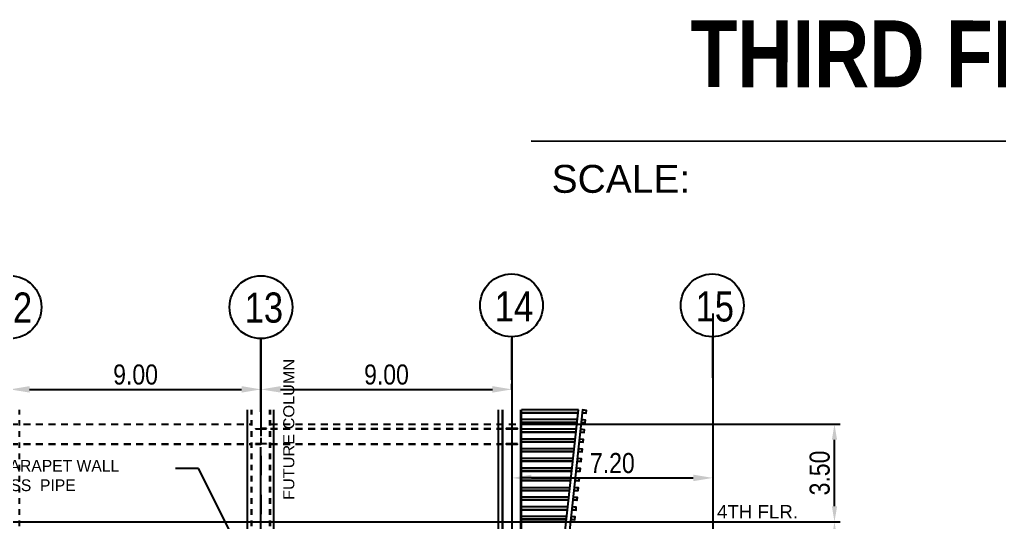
# Model space of a CAD drawing. Header units: millimetres. Extents: x 2148 to 2681, y 758 to 986.
# Drawn here: x 2229.73 to 2247.3, y 791.89 to 800.91 of the extents above; entities that cross this region are included whole.
import ezdxf

# ---------------------------------------------------------------- set-up
doc = ezdxf.new("R2010")
doc.units = ezdxf.units.MM
for name, pattern in [('CENTER2', [28.575, 19.05, -3.175, 3.175, -3.175]), ('HIDDEN', [0.375, 0.25, -0.125]), ('PHANTOMX2', [5, 2.5, -0.5, 0.5, -0.5, 0.5, -0.5])]:
    doc.linetypes.add(name, pattern=pattern)
for name, color, linetype in [('4CO', 4, 'Continuous'), ('D', 1, 'Continuous'), ('grid', 241, 'PHANTOMX2'), ('HATCH', 8, 'Continuous'), ('L1', 1, 'Continuous'), ('Layer1', 5, 'Continuous'), ('Layer2', 8, 'Continuous'), ('S_GRID LINES', 252, 'Continuous'), ('TEXT', 6, 'Continuous')]:
    doc.layers.add(name, color=color, linetype=linetype)
doc.styles.add('ARIAL', font='arial.ttf')
doc.styles.add('ARIALNW', font='ARIALN.TTF')
doc.styles.add('MMTX$0$ESMX$0$X-OPTA1D', font='x-opta1d')
doc.styles.add('ROMANT', font='romant__.ttf')
doc.styles.add('SWISS', font='swissl.ttf')
doc.dimstyles.new('DIM 200', dxfattribs={"dimtxt": 0.36, "dimasz": 0.35, "dimexe": 0.1, "dimexo": 0, "dimgap": 0.08, "dimtad": 1, "dimlfac": 2, "dimrnd": 0.005, "dimzin": 1, "dimdsep": 46, "dimtxsty": 'ARIALNW', "dimcen": 0.09, "dimclrd": 6, "dimclre": 6, "dimclrt": 13, "dimadec": 0, "dimazin": 0, "dimtfac": 1, "dimtofl": 0, "dimtmove": 2, "dimatfit": 3, "dimfxl": 1, "dimtolj": 1, "dimtzin": 0, "dimarcsym": 0})

# ---------------------------------------------------------------- blocks, each defined once
blk = doc.blocks.new('*D2231')
at = {"layer": 'D', "color": 6, "lineweight": -2, "ltscale": 0.5, "transparency": 16777216}
for p, q in [((2238.826, 791.902), (2244.439, 791.902)), ((2244.339, 790.432), (2244.339, 791.622)), ((2238.319, 790.152), (2244.439, 790.152))]:
    blk.add_line(p, q, dxfattribs=at)
at = {"layer": 'D', "color": 6, "ltscale": 0.5, "transparency": 16777216}
for points in [[(2244.292, 791.622), (2244.386, 791.622), (2244.339, 791.902)], [(2244.292, 790.432), (2244.386, 790.432), (2244.339, 790.152)]]:
    blk.add_solid(points, dxfattribs=at)
at = {"layer": 'Defpoints', "color": 0, "ltscale": 0.5, "transparency": 16777216}
for p in [(2238.826, 791.902), (2244.339, 791.902), (2238.319, 790.152, 0)]:
    blk.add_point(p, dxfattribs=at)
at = {"layer": 'D', "color": 13, "ltscale": 0.5, "transparency": 16777216, "insert": (2244.075, 791.027), "char_height": 0.36, "attachment_point": 5, "rotation": 90, "style": 'ARIALNW'}
blk.add_mtext('\\A1;3.50', dxfattribs=at)
blk = doc.blocks.new('*D2232')
at = {"layer": 'D', "color": 6, "lineweight": -2, "ltscale": 0.5, "transparency": 16777216}
for p, q in [((2238.826, 793.653), (2244.439, 793.653)), ((2244.339, 792.182), (2244.339, 793.373)), ((2238.826, 791.902), (2244.439, 791.902))]:
    blk.add_line(p, q, dxfattribs=at)
at = {"layer": 'D', "color": 6, "ltscale": 0.5, "transparency": 16777216}
for points in [[(2244.292, 793.373), (2244.386, 793.373), (2244.339, 793.653)], [(2244.292, 792.182), (2244.386, 792.182), (2244.339, 791.902)]]:
    blk.add_solid(points, dxfattribs=at)
at = {"layer": 'Defpoints', "color": 0, "ltscale": 0.5, "transparency": 16777216}
for p in [(2238.826, 793.653, 0), (2244.339, 793.653), (2238.826, 791.902)]:
    blk.add_point(p, dxfattribs=at)
at = {"layer": 'D', "color": 13, "ltscale": 0.5, "transparency": 16777216, "insert": (2244.075, 792.778), "char_height": 0.36, "attachment_point": 5, "rotation": 90, "style": 'ARIALNW'}
blk.add_mtext('\\A1;3.50', dxfattribs=at)
blk = doc.blocks.new('*D2236')
at = {"color": 6, "lineweight": -2, "transparency": 16777216}
for p, q in [((2229.557, 794.277), (2229.557, 794.377)), ((2229.907, 794.277), (2233.707, 794.277)), ((2234.057, 794.277), (2234.057, 794.377))]:
    blk.add_line(p, q, dxfattribs=at)
at = {"color": 6, "transparency": 16777216}
for points in [[(2229.907, 794.335), (2229.907, 794.219), (2229.557, 794.277)], [(2233.707, 794.335), (2233.707, 794.219), (2234.057, 794.277)]]:
    blk.add_solid(points, dxfattribs=at)
at = {"layer": 'Defpoints', "color": 0, "transparency": 16777216}
for p in [(2229.557, 794.277, 0), (2234.057, 794.277, 0), (2234.057, 794.277)]:
    blk.add_point(p, dxfattribs=at)
at = {"color": 13, "transparency": 16777216, "insert": (2231.807, 794.541), "char_height": 0.36, "attachment_point": 5, "style": 'ARIALNW'}
blk.add_mtext('\\A1;9.00', dxfattribs=at)
blk = doc.blocks.new('*D2237')
at = {"color": 6, "lineweight": -2, "transparency": 16777216}
for p, q in [((2234.057, 794.277), (2234.057, 794.377)), ((2234.407, 794.277), (2238.206, 794.277)), ((2238.556, 794.277), (2238.556, 794.377))]:
    blk.add_line(p, q, dxfattribs=at)
at = {"color": 6, "transparency": 16777216}
for points in [[(2234.407, 794.335), (2234.407, 794.219), (2234.057, 794.277)], [(2238.206, 794.335), (2238.206, 794.219), (2238.556, 794.277)]]:
    blk.add_solid(points, dxfattribs=at)
at = {"layer": 'Defpoints', "color": 0, "transparency": 16777216}
for p in [(2234.057, 794.277, 0), (2238.556, 794.277, 0), (2238.556, 794.277)]:
    blk.add_point(p, dxfattribs=at)
at = {"color": 13, "transparency": 16777216, "insert": (2236.306, 794.541), "char_height": 0.36, "attachment_point": 5, "style": 'ARIALNW'}
blk.add_mtext('\\A1;9.00', dxfattribs=at)
blk = doc.blocks.new('*D2246')
at = {"layer": 'D', "color": 6, "lineweight": -2, "transparency": 16777216}
for p, q in [((2242.156, 795.64), (2242.156, 792.59)), ((2238.556, 793.52), (2238.556, 792.59)), ((2238.906, 792.69), (2241.806, 792.69))]:
    blk.add_line(p, q, dxfattribs=at)
at = {"layer": 'D', "color": 6, "transparency": 16777216}
for points in [[(2238.906, 792.748), (2238.906, 792.631), (2238.556, 792.69)], [(2241.806, 792.748), (2241.806, 792.631), (2242.156, 792.69)]]:
    blk.add_solid(points, dxfattribs=at)
at = {"layer": 'Defpoints', "color": 0, "transparency": 16777216}
for p in [(2242.156, 795.64, 0), (2238.556, 793.52, 0), (2242.156, 792.69)]:
    blk.add_point(p, dxfattribs=at)
at = {"layer": 'D', "color": 13, "transparency": 16777216, "insert": (2240.356, 792.954), "char_height": 0.36, "attachment_point": 5, "style": 'ARIALNW'}
blk.add_mtext('\\A1;7.20', dxfattribs=at)

msp = doc.modelspace()

# ---------------------------------------------------------------- hatches: boundary and pattern name
at = {"layer": 'HATCH', "ltscale": 0.5}
h = msp.add_hatch(dxfattribs=at)
h.set_pattern_fill('ANSI31', color=256, scale=0.01, style=0)
h.set_pattern_definition([(45, (81980.822166, 3542.1316403), (-0.000883883476483, 0.000883883476483), [])])
edge = h.paths.add_edge_path()
edge.add_line((2238.6563637, 793.3030339), (2238.5620563, 793.3030339))
edge.add_arc((2238.5620563, 793.3069336), 0.0038997, 174.09726714, 270, ccw=False)
edge.add_line((2238.5581772, 793.3073346), (2238.5581772, 793.5637332))
edge.add_arc((2238.5620563, 793.5641342), 0.0038997, 89.63455467, 185.90273286, ccw=False)
edge.add_line((2238.5620812, 793.5680339), (2238.6563637, 793.5680339))
edge.add_line((2238.6563637, 793.5680339), (2238.6563637, 793.5780339))
edge.add_line((2238.6563637, 793.5780339), (2238.4542607, 793.5780339))
edge.add_line((2238.4542607, 793.5780339), (2238.4542607, 793.5680339))
edge.add_line((2238.4542607, 793.5680339), (2238.5482689, 793.5680339))
edge.add_arc((2238.5482938, 793.5641342), 0.0038997, -4.29209329, 90.36544533, ccw=False)
edge.add_line((2238.5521826, 793.5638423), (2238.5521826, 793.3072254))
edge.add_arc((2238.5482938, 793.3069336), 0.0038997, -90, 4.29209328, ccw=False)
edge.add_line((2238.5482938, 793.3030339), (2238.4542607, 793.3030339))
edge.add_line((2238.4542607, 793.3030339), (2238.4542607, 793.2930339))
edge.add_line((2238.4542607, 793.2930339), (2238.6563637, 793.2930339))
edge.add_line((2238.6563637, 793.2930339), (2238.6563637, 793.3030339))

# ---------------------------------------------------------------- linework, layer by layer
msp.add_line((2238.8980961, 798.7318369, 0), (2259.0862659, 798.7189279, 0))
for centre in [(2229.5558807, 795.7506081, 0.0000001), (2234.0557354, 795.7506081, 0), (2238.5472021, 795.7832828, 0), (2242.1472021, 795.7832828, 0)]:
    msp.add_circle(centre, 0.5634965)
at = {"layer": 'D', "color": 3, "ltscale": 0.5}
for p, q in [((2238.3842455, 789.0592419, 0.0000001), (2238.3842455, 793.9083459, 0.0000001)), ((2238.3942455, 789.0592419, 0.0000001), (2238.3942455, 793.9083459, 0.0000001)), ((2238.7172252, 785.4021405, 0.0000001), (2238.7172252, 793.9083459, 0.0000001)), ((2238.7272252, 785.4021405, 0.0000001), (2238.7272252, 793.9083459, 0.0000001))]:
    msp.add_line(p, q, dxfattribs=at)
at = {"layer": 'D', "color": 1, "linetype": 'HIDDEN', "ltscale": 0.5}
for p, q in [((2225.2952683, 793.6530339, 0.0000001), (2233.8842908, 793.6530339, 0.0000001)), ((2234.2272252, 793.5780339, 0.0000001), (2238.3842455, 793.5780339, 0.0000001)), ((2234.2272705, 793.6530339, 0.0000001), (2238.826382, 793.6530339, 0.0000001)), ((2234.2272252, 793.5680339, 0.0000001), (2238.3842455, 793.5680339, 0.0000001)), ((2225.2952683, 793.3030339, 0), (2233.8845568, 793.3030339, 0.0000001)), ((2225.2952683, 793.2930339, 0), (2233.8845568, 793.2930339, 0.0000001)), ((2234.2272252, 793.3030339, 0.0000001), (2238.3842455, 793.3030339, 0.0000001)), ((2234.2272252, 793.2930339, 0.0000001), (2238.3842455, 793.2930339, 0.0000001))]:
    msp.add_line(p, q, dxfattribs=at)
at = {"layer": 'D', "color": 3, "linetype": 'HIDDEN', "ltscale": 0.1}
for p, q in [((2234.1569192, 793.5780339, 0), (2233.9548161, 793.5780339, 0)), ((2233.9548161, 793.5780339, 0), (2233.9548161, 793.5680339, 0)), ((2234.1569192, 793.5680339, 0), (2234.1569192, 793.5780339, 0)), ((2233.9548161, 793.5680339, 0), (2234.0488244, 793.5680339, 0)), ((2234.052738, 793.5638423, 0), (2234.052738, 793.3072254, 0)), ((2234.0587327, 793.3073346, 0), (2234.0587327, 793.5637332, 0)), ((2234.0626366, 793.5680339, 0), (2234.1569192, 793.5680339, 0)), ((2234.0488492, 793.3030339, 0), (2233.9548161, 793.3030339, 0)), ((2233.9548161, 793.3030339, 0), (2233.9548161, 793.2930339, 0)), ((2233.9548161, 793.2930339, 0), (2234.1569192, 793.2930339, 0)), ((2234.1569192, 793.3030339, 0), (2234.0626117, 793.3030339, 0)), ((2234.1569192, 793.2930339, 0), (2234.1569192, 793.3030339, 0))]:
    msp.add_line(p, q, dxfattribs=at)
at = {"layer": 'D', "ltscale": 0.5}
for p, q in [((2225.2952683, 791.9021405, 0.0000001), (2229.7275366, 791.9021405, 0.0000001)), ((2225.2952683, 791.9021405, 0.0000001), (2238.319263, 791.9021405, 0.0000001)), ((2229.7952683, 791.9021405, 0.0000001), (2233.8152683, 791.9021405, 0.0000001)), ((2234.2952683, 791.9021405, 0.0000001), (2238.826382, 791.9021405, 0.0000001))]:
    msp.add_line(p, q, dxfattribs=at)
at = {"layer": 'D', "color": 3, "ltscale": 0.5, "elevation": 0}
msp.add_lwpolyline([(2238.6563637, 793.3030339), (2238.5620563, 793.3030339, -0.4447202436), (2238.5581772, 793.3073346), (2238.5581772, 793.5637332, -0.4466315217), (2238.5620812, 793.5680339), (2238.6563637, 793.5680339), (2238.6563637, 793.5780339), (2238.4542607, 793.5780339), (2238.4542607, 793.5680339), (2238.5482689, 793.5680339, -0.4382281274), (2238.5521826, 793.5638423), (2238.5521826, 793.3072254, -0.4363286722), (2238.5482938, 793.3030339), (2238.4542607, 793.3030339), (2238.4542607, 793.2930339), (2238.6563637, 793.2930339)], format="xyb", close=True, dxfattribs=at)
at = {"layer": 'D', "color": 3, "linetype": 'HIDDEN', "ltscale": 0.1}
for centre, start, end in [((2234.0488492, 793.5641342, 0), 355.70790671, 90.36544533), ((2234.0626117, 793.5641342, 0), 89.63455467, 185.90273286), ((2234.0488492, 793.3069336, 0), 270, 4.29209329), ((2234.0626117, 793.3069336, 0), 174.09726714, 270)]:
    msp.add_arc(centre, 0.0038997, start, end, dxfattribs=at)
at = {"layer": 'grid', "ltscale": 0.7}
for p, q in [((2234.0558034, 794.4502883, 0.0000001), (2234.0557354, 795.1871127, 0.0000001)), ((2234.0557354, 795.1871116, 0.0000001), (2234.0557354, 790.0771405, 0.0000001)), ((2238.5558057, 794.4502883, 0.0000001), (2238.5557376, 795.1871127, 0.0000001)), ((2242.1558057, 794.4830265, 0), (2242.1557376, 795.2198509, 0))]:
    msp.add_line(p, q, dxfattribs=at)
at = {"layer": 'HATCH', "linetype": 'ByBlock', "ltscale": 0.5}
for p, q in [((2233.815891, 785.4021405, 0.0000001), (2233.815891, 793.9083459, 0.0000001)), ((2234.2843997, 785.3902354, 0.0000001), (2234.2843997, 793.9083459, 0.0000001)), ((2238.3155797, 785.4021405, 0), (2238.3155797, 793.9083459, 0)), ((2239.7490752, 793.9083459, -0.0000019), (2238.7272252, 793.9083459, 0.0000002)), ((2239.7435722, 793.8586251, -0.0000019), (2238.7272252, 793.8586251, 0.0000002)), ((2239.7427312, 793.8510264, -0.0000018), (2238.7272252, 793.8510264, 0.0000004)), ((2239.7251194, 793.7347101, -0.0000018), (2238.7272252, 793.7347101, 0.0000003)), ((2239.7196163, 793.6849893, -0.0000018), (2238.7272252, 793.6849893, 0.0000002)), ((2239.7187753, 793.6773906, -0.0000017), (2238.7272252, 793.6773906, 0.0000004)), ((2239.7059015, 793.5610743, -0.0000018), (2238.7272252, 793.5610743, 0.0000003)), ((2239.7003985, 793.5113536, -0.0000018), (2238.7272252, 793.5113536, 0.0000003)), ((2239.6995575, 793.5037548, -0.0000016), (2238.7272252, 793.5037548, 0.0000004)), ((2239.6866837, 793.3874385, -0.0000017), (2238.7272252, 793.3874385, 0.0000003)), ((2239.6811807, 793.3377178, -0.0000017), (2238.7272252, 793.3377178, 0.0000003)), ((2239.6803396, 793.330119, -0.0000016), (2238.7272252, 793.330119, 0.0000005)), ((2239.6674659, 793.2138028, -0.0000016), (2238.7272252, 793.2138028, 0.0000003)), ((2239.6619628, 793.164082, -0.0000016), (2238.7272252, 793.164082, 0.0000003)), ((2239.6611218, 793.1564832, -0.0000015), (2238.7272252, 793.1564832, 0.0000005)), ((2239.648248, 793.040167, -0.0000016), (2238.7272252, 793.040167, 0.0000004)), ((2239.642745, 792.9904462, -0.0000016), (2238.7272252, 792.9904462, 0.0000004)), ((2239.6419039, 792.9828474, -0.0000014), (2238.7272252, 792.9828474, 0.0000005)), ((2239.6287, 792.8635479, -0.0000015), (2238.7272252, 792.8635479, 0.0000004)), ((2239.6231969, 792.8138272, -0.0000015), (2238.7272252, 792.8138272, 0.0000004)), ((2239.6223559, 792.8062284, -0.0000013), (2238.7272252, 792.8062284, 0.0000005)), ((2239.6098123, 792.6928954, -0.0000014), (2238.7272252, 792.6928954, 0.0000004)), ((2239.6043093, 792.6431746, -0.0000014), (2238.7272252, 792.6431746, 0.0000004)), ((2239.6034682, 792.6355759, -0.0000013), (2238.7272252, 792.6355759, 0.0000006)), ((2239.5898711, 792.5127237, -0.0000014), (2238.7272252, 792.5127237, 0.0000005)), ((2239.584368, 792.4630029, -0.0000014), (2238.7272252, 792.4630029, 0.0000004)), ((2239.583527, 792.4554041, -0.0000012), (2238.7272252, 792.4554041, 0.0000006)), ((2239.5713766, 792.3456238, -0.0000013), (2238.7272252, 792.3456238, 0.0000005)), ((2239.5658736, 792.2959031, -0.0000013), (2238.7272252, 792.2959031, 0.0000005)), ((2239.5650325, 792.2883043, -0.0000011), (2238.7272252, 792.2883043, 0.0000006)), ((2239.5518286, 792.1690048, -0.0000012), (2238.7272252, 792.1690048, 0.0000005)), ((2239.5463255, 792.1192841, -0.0000012), (2238.7272252, 792.1192841, 0.0000005)), ((2239.5454845, 792.1116853, -0.0000011), (2238.7272252, 792.1116853, 0.0000007)), ((2239.5329409, 791.9983523, -0.0000011), (2238.7272252, 791.9983523, 0.0000005)), ((2239.5274379, 791.9486315, -0.0000011), (2238.7272252, 791.9486315, 0.0000005)), ((2239.5265969, 791.9410327, -0.000001), (2238.7272252, 791.9410327, 0.0000007))]:
    msp.add_line(p, q, dxfattribs=at)
at = {"layer": 'L1', "ltscale": 0.5, "extrusion": (3.45999e-10, 6.53852e-09, 1)}
for points, elevation in [([(2239.8175884, 793.8612918), (2239.886203, 793.8540096), (2239.8908467, 793.8977639), (2239.8222321, 793.905046)], 0.0000039), ([(2239.7991602, 793.687656), (2239.8677749, 793.6803738), (2239.8724186, 793.7241281), (2239.8038039, 793.7314102)], 0.000004), ([(2239.780732, 793.5140202), (2239.8493467, 793.506738), (2239.8539904, 793.5504923), (2239.7853757, 793.5577745)], 0.000004), ([(2239.7623039, 793.3403844), (2239.8309185, 793.3331022), (2239.8355622, 793.3768565), (2239.7669475, 793.3841387)], 0.0000041), ([(2239.7438757, 793.1667486), (2239.8124903, 793.1594665), (2239.817134, 793.2032207), (2239.7485194, 793.2105029)], 0.0000042), ([(2239.7254475, 792.9931128), (2239.7940621, 792.9858307), (2239.7987058, 793.029585), (2239.7300912, 793.0368671)], 0.0000042), ([(2239.7070193, 792.8194771), (2239.775634, 792.8121949), (2239.7802777, 792.8559492), (2239.711663, 792.8632313)], 0.0000043), ([(2239.6885911, 792.6458413), (2239.7572058, 792.6385591), (2239.7618495, 792.6823134), (2239.6932348, 792.6895955)], 0.0000044), ([(2239.6517348, 792.2985697), (2239.7203494, 792.2912876), (2239.7249931, 792.3350418), (2239.6563785, 792.342324)], 0.0000045), ([(2239.670163, 792.4722055), (2239.7387776, 792.4649233), (2239.7434213, 792.5086776), (2239.6748066, 792.5159598)], 0.0000044), ([(2239.6333066, 792.1249339), (2239.7019212, 792.1176518), (2239.7065649, 792.161406), (2239.6379503, 792.1686882)], 0.0000046), ([(2239.6148784, 791.9512981), (2239.6834931, 791.944016), (2239.6881368, 791.9877703), (2239.6195221, 791.9950524)], 0.0000046)]:
    msp.add_lwpolyline(points, close=True, dxfattribs=dict(at, elevation=elevation))
at = {"layer": 'Layer1', "ltscale": 0.05}
for p, q in [((2239.7443372, 793.9083459, 0.0000001), (2239.1266146, 788.3271405, 0.0000001)), ((2239.8195655, 793.9083459, 0.0000001), (2239.2272252, 788.3271405, 0.0000001)), ((2239.8858864, 793.8510264, -0.0000021), (2239.8134821, 793.8510264, -0.0000019)), ((2239.8674582, 793.6773906, -0.000002), (2239.7950539, 793.6773906, -0.0000019)), ((2239.8490301, 793.5037548, -0.0000019), (2239.7766257, 793.5037548, -0.0000018)), ((2239.8306019, 793.330119, -0.0000019), (2239.7581975, 793.330119, -0.0000017)), ((2239.8121737, 793.1564832, -0.0000018), (2239.7397693, 793.1564832, -0.0000016)), ((2239.7937455, 792.9828474, -0.0000017), (2239.7213412, 792.9828474, -0.0000016)), ((2239.7750007, 792.8062284, -0.0000017), (2239.7025964, 792.8062284, -0.0000015)), ((2239.7568892, 792.6355759, -0.0000016), (2239.6844848, 792.6355759, -0.0000014)), ((2239.7377673, 792.4554041, -0.0000015), (2239.665363, 792.4554041, -0.0000014)), ((2239.7200328, 792.2883043, -0.0000015), (2239.6476284, 792.2883043, -0.0000013)), ((2239.701288, 792.1116853, -0.0000014), (2239.6288836, 792.1116853, -0.0000012)), ((2239.6831764, 791.9410327, -0.0000013), (2239.6107721, 791.9410327, -0.0000012))]:
    msp.add_line(p, q, dxfattribs=at)
at = {"layer": 'Layer1', "ltscale": 0.05, "extrusion": (3.45999e-10, 6.53852e-09, 1)}
for points, elevation in [([(2239.8142885, 793.8586251), (2239.8888697, 793.8507097), (2239.8941466, 793.9004305), (2239.8195655, 793.9083459)], 0.0000039), ([(2239.7958604, 793.6849893), (2239.8704415, 793.677074), (2239.8757184, 793.7267947), (2239.8011373, 793.7347101)], 0.000004), ([(2239.7774322, 793.5113536), (2239.8520133, 793.5034382), (2239.8572902, 793.5531589), (2239.7827091, 793.5610743)], 0.000004), ([(2239.759004, 793.3377178), (2239.8335851, 793.3298024), (2239.8388621, 793.3795231), (2239.7642809, 793.3874385)], 0.0000041), ([(2239.7405758, 793.164082), (2239.815157, 793.1561666), (2239.8204339, 793.2058874), (2239.7458527, 793.2138028)], 0.0000042), ([(2239.7221476, 792.9904462), (2239.7967288, 792.9825308), (2239.8020057, 793.0322516), (2239.7274246, 793.040167)], 0.0000042), ([(2239.6852913, 792.6431746), (2239.7598724, 792.6352593), (2239.7651493, 792.68498), (2239.6905682, 792.6928954)], 0.0000044), ([(2239.7037195, 792.8168104), (2239.7783006, 792.808895), (2239.7835775, 792.8586158), (2239.7089964, 792.8665312)], 0.0000043), ([(2239.6668631, 792.4695389), (2239.7414442, 792.4616235), (2239.7467212, 792.5113442), (2239.67214, 792.5192596)], 0.0000044), ([(2239.6484349, 792.2959031), (2239.7230161, 792.2879877), (2239.728293, 792.3377085), (2239.6537118, 792.3456238)], 0.0000045), ([(2239.6300067, 792.1222673), (2239.7045879, 792.1143519), (2239.7098648, 792.1640727), (2239.6352837, 792.1719881)], 0.0000046), ([(2239.6115786, 791.9486315), (2239.6861597, 791.9407161), (2239.6914366, 791.9904369), (2239.6168555, 791.9983523)], 0.0000046)]:
    msp.add_lwpolyline(points, close=True, dxfattribs=dict(at, elevation=elevation))
at = {"layer": 'Layer2', "color": 3, "linetype": 'HIDDEN', "ltscale": 0.4}
for p, q in [((2229.7275819, 791.8271402, 0.0000001), (2229.7275819, 793.9083459, 0.0000001)), ((2233.8842908, 791.8271405, 0.0000001), (2233.8842908, 793.9083459, 0.0000001)), ((2233.8940584, 791.8271405, 0.0000001), (2233.8940584, 793.9083459, 0.0000001)), ((2234.2172705, 791.8271402, 0.0000001), (2234.2172705, 793.9083459, 0.0000001)), ((2234.2272705, 791.8271402, 0.0000001), (2234.2272705, 793.9083459, 0.0000001))]:
    msp.add_line(p, q, dxfattribs=at)
at = {"layer": 'S_GRID LINES', "linetype": 'CENTER2', "ltscale": 0.2}
for p, q in [((2234.0557354, 789.4304952, 0.0000001), (2234.0557354, 795.1871116, 0.0000001)), ((2238.5557376, 795.2198509, 0.0000001), (2238.5557376, 784.5271405, 0.0000001)), ((2242.1557376, 795.2198509, 0.0000001), (2242.1557376, 784.5271405, 0.0000001))]:
    msp.add_line(p, q, dxfattribs=at)

# ---------------------------------------------------------------- texts
at = {"color": 2, "style": 'MMTX$0$ESMX$0$X-OPTA1D', "text_generation_flag": 6, "width": 1.1}
msp.add_text('FUTURE COLUMN', height=0.19845, rotation=270, dxfattribs=at).set_placement((2234.653294, 792.2948735, 0))
at = {"color": 0, "insert": (2239.267681, 798.301392, 0), "char_height": 0.5, "width": 19.742788118, "attachment_point": 1, "style": 'ARIAL'}
msp.add_mtext('{\\fArial|b0|i0|c204|p34;SCALE:        }          {\\fArial|b0|i0|c204|p34; }                                            {\\fArial|b0|i0|c204|p34;  1:}2{\\fArial|b0|i0|c204|p34;00}   {\\fArial|b0|i0|c204|p34;MTS.}', dxfattribs=at)
at = {"color": 2, "insert": (2226.8947898, 793.0131175, 0), "char_height": 0.21, "width": 26.660044338, "attachment_point": 1, "style": 'MMTX$0$ESMX$0$X-OPTA1D'}
msp.add_mtext('0.90 M. HIGH CHB PARAPET WALL\\PW/ 62MM%%C STAINLESS  PIPE \\PHANDRAIL', dxfattribs=at)
at = {"layer": '4CO', "insert": (2248.5141405, 800.2803971, 0), "char_height": 1.5, "width": 32.161121986, "attachment_point": 5, "rotation": 359.93919431, "style": 'ROMANT'}
msp.add_mtext('\\pt15;{\\fTechnicBold|b1|i0|c2|p2;\\H0.8x;THIRD FLOOR PLAN}', dxfattribs=at)
at = {"layer": 'TEXT', "style": 'SWISS'}
msp.add_text('4TH FLR.', height=0.24, dxfattribs=at).set_placement((2242.232684, 791.9636468, 0))
at = {"layer": 'TEXT', "char_height": 0.54, "width": 3.396423809, "attachment_point": 1, "style": 'ARIALNW'}
for s, insert in [('14', (2238.2486096, 796.0345817, 0)), ('15', (2241.8486096, 796.0345817, 0)), ('12', (2229.2642294, 796.0140149, 0.0000001)), ('13', (2233.764084, 796.0140149, 0))]:
    msp.add_mtext(s, dxfattribs=dict(at, insert=insert))

# ---------------------------------------------------------------- dimensions: what is measured, and where the dimension line sits
at = {"color": 2}
for base, p1, p2, picture, middle in [((2234.0568881, 794.2770022, 0.0000001), (2229.5570336, 794.2770022, 0.0000001), (2234.0568881, 794.2770022, 0), '*D2236', (2231.8069609, 794.5408085, 0.0000001)), ((2238.5557376, 794.2770022, 0.0000001), (2234.0568881, 794.2770022, 0), (2238.5557376, 794.2770022, 0.0000001), '*D2237', (2236.3063129, 794.5408085, 0.0000001))]:
    dim = msp.add_linear_dim(base=base, p1=p1, p2=p2, dimstyle='DIM 200', dxfattribs=at)
    dim.commit()
    dim.dimension.update_dxf_attribs({"geometry": picture, "text_midpoint": middle})
at = {"layer": 'D'}
dim = msp.add_linear_dim(base=(2242.1557376, 792.6897081, 0), p1=(2238.5557376, 793.5197276, 0.0000001), p2=(2242.1557376, 795.6403685, 0.0000001), dimstyle='DIM 200', override={"dimfxl": 0.03}, dxfattribs=at)
dim.commit()
dim.dimension.update_dxf_attribs({"geometry": '*D2246', "text_midpoint": (2240.3557376, 792.9535143, 0)})
at = {"layer": 'D', "ltscale": 0.5}
for base, p1, p2, picture, middle in [((2244.338891, 793.6530339, 0.0000001), (2238.826382, 791.9021405, 0.0000001), (2238.826382, 793.6530339, 0.0000001), '*D2232', (2244.0750847, 792.7775872, 0.0000001)), ((2244.338891, 791.9021405, 0.0000001), (2238.319263, 790.1521405, 0.0000001), (2238.826382, 791.9021405, 0.0000001), '*D2231', (2244.0750847, 791.0271405, 0.0000001))]:
    dim = msp.add_linear_dim(base=base, p1=p1, p2=p2, angle=90, dimstyle='DIM 200', override={"dimasz": 0.28, "dimfxl": 0.18}, dxfattribs=at)
    dim.commit()
    dim.dimension.update_dxf_attribs({"geometry": picture, "text_midpoint": middle})

# ---------------------------------------------------------------- leaders
at = {"layer": 'D'}
msp.add_leader([(2234.0628469, 790.6171717, 0), (2232.9327489, 792.8566158, 0), (2232.5257577, 792.8566158, 0)], dimstyle='DIM 200', override={"dimasz": 0.2, "dimtad": 0, "dimfxl": 0.03}, dxfattribs=at)

doc.saveas('drawing.dxf')
